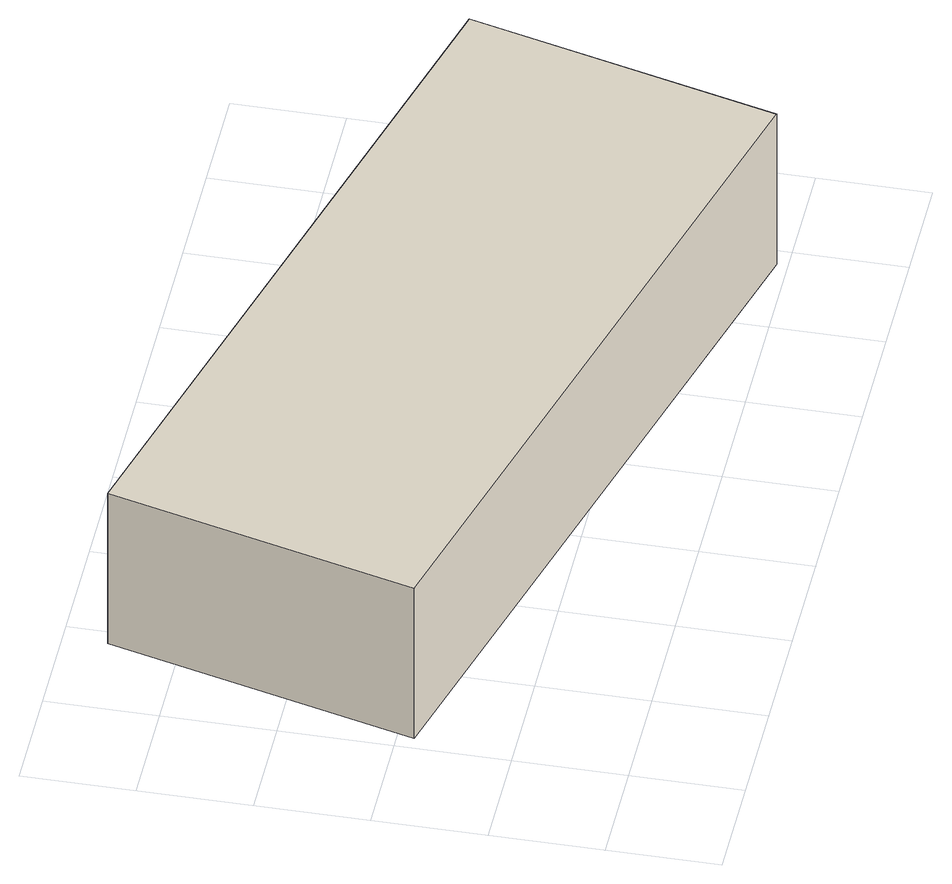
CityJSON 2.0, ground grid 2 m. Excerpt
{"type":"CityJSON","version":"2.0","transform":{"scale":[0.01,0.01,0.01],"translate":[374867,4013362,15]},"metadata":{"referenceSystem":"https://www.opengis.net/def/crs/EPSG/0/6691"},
"CityObjects":{
"building1":{"type":"Building","attributes":{"枝番":1,"利根川水系渡良瀬川洪水浸水想定区域（計画規模）.規模":"L1","利根川水系渡良瀬川洪水浸水想定区域（計画規模）.浸水ランク":"2","利根川水系渡良瀬川洪水浸水想定区域（計画規模）.浸水深":1.55,"利根川水系渡良瀬川洪水浸水想定区域（計画規模）.継続時間":42.7,"利根川水系渡良瀬川洪水浸水想定区域（想定最大規模）.規模":"L2","利根川水系渡良瀬川洪水浸水想定区域（想定最大規模）.浸水ランク":"2","利根川水系渡良瀬川洪水浸水想定区域（想定最大規模）.浸水深":2.82,"利根川水系渡良瀬川洪水浸水想定区域（想定最大規模）.継続時間":251.1,"利根川水系矢場川洪水浸水想定区域（想定最大規模）.規模":"L2","利根川水系矢場川洪水浸水想定区域（想定最大規模）.浸水ランク":"1","利根川水系矢場川洪水浸水想定区域（想定最大規模）.浸水深":0.18,"利根川水系多々良川洪水浸水想定区域（想定最大規模）.規模":"L2","利根川水系多々良川洪水浸水想定区域（想定最大規模）.浸水ランク":"1","利根川水系多々良川洪水浸水想定区域（想定最大規模）.浸水深":0.16,"利根川水系利根川洪水浸水想定区域（計画規模）.規模":"L1","利根川水系利根川洪水浸水想定区域（計画規模）.浸水ランク":"3","利根川水系利根川洪水浸水想定区域（計画規模）.浸水深":3.8,"利根川水系利根川洪水浸水想定区域（想定最大規模）.規模":"L2","利根川水系利根川洪水浸水想定区域（想定最大規模）.浸水ランク":"4","利根川水系利根川洪水浸水想定区域（想定最大規模）.浸水深":6.03,"measuredHeight":3.5,"BuildingDetails.prefecture":"10","BuildingDetails.city":"10207"},"geometry":[{"type":"Solid","lod":"1","boundaries":[[[[0,1,2,3]],[[2,4,5,3]],[[1,6,4,2]],[[0,7,6,1]],[[3,5,7,0]],[[4,6,7,5]]]]}]}
},
"vertices":[
[26,371,24],[171,923,24],[1511,573,24],[1366,20,24],[1511,573,350],[1366,20,350],[171,923,350],[26,371,350]
]}
